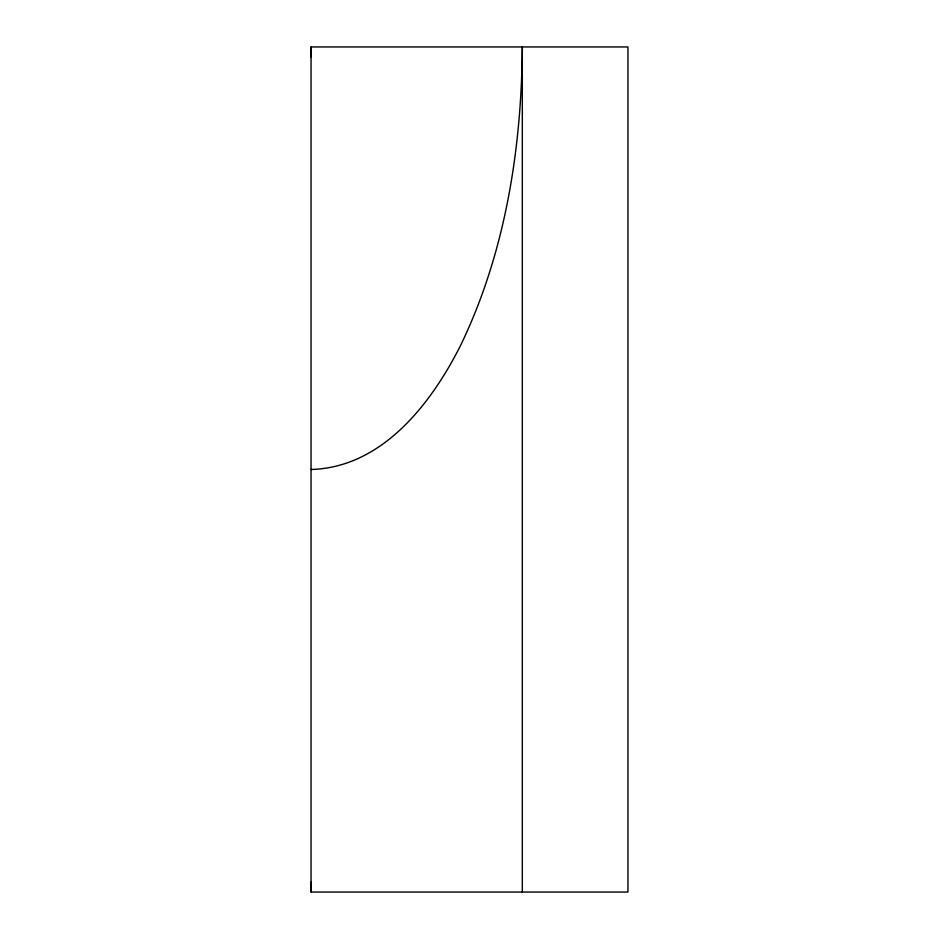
<?xml version="1.0" encoding="UTF-8"?>
<svg xmlns="http://www.w3.org/2000/svg" width="939" height="939" viewBox="0 0 939 939"><rect width="100%" height="100%" fill="white"/><g stroke="black" fill="none" stroke-linecap="round" stroke-linejoin="round"><path stroke-width="1.41" d="M311.044 892.05L311.044 46.95L627.956 46.95L627.956 892.05L311.044 892.05L311.279 881.827M311.044 469.5C382.173 467.481 431.001 403.923 460.439 345.74C505.241 253.096 521.591 149.148 522.319 46.95L522.319 892.05M311.044 46.95L311.279 57.173"/></g></svg>
